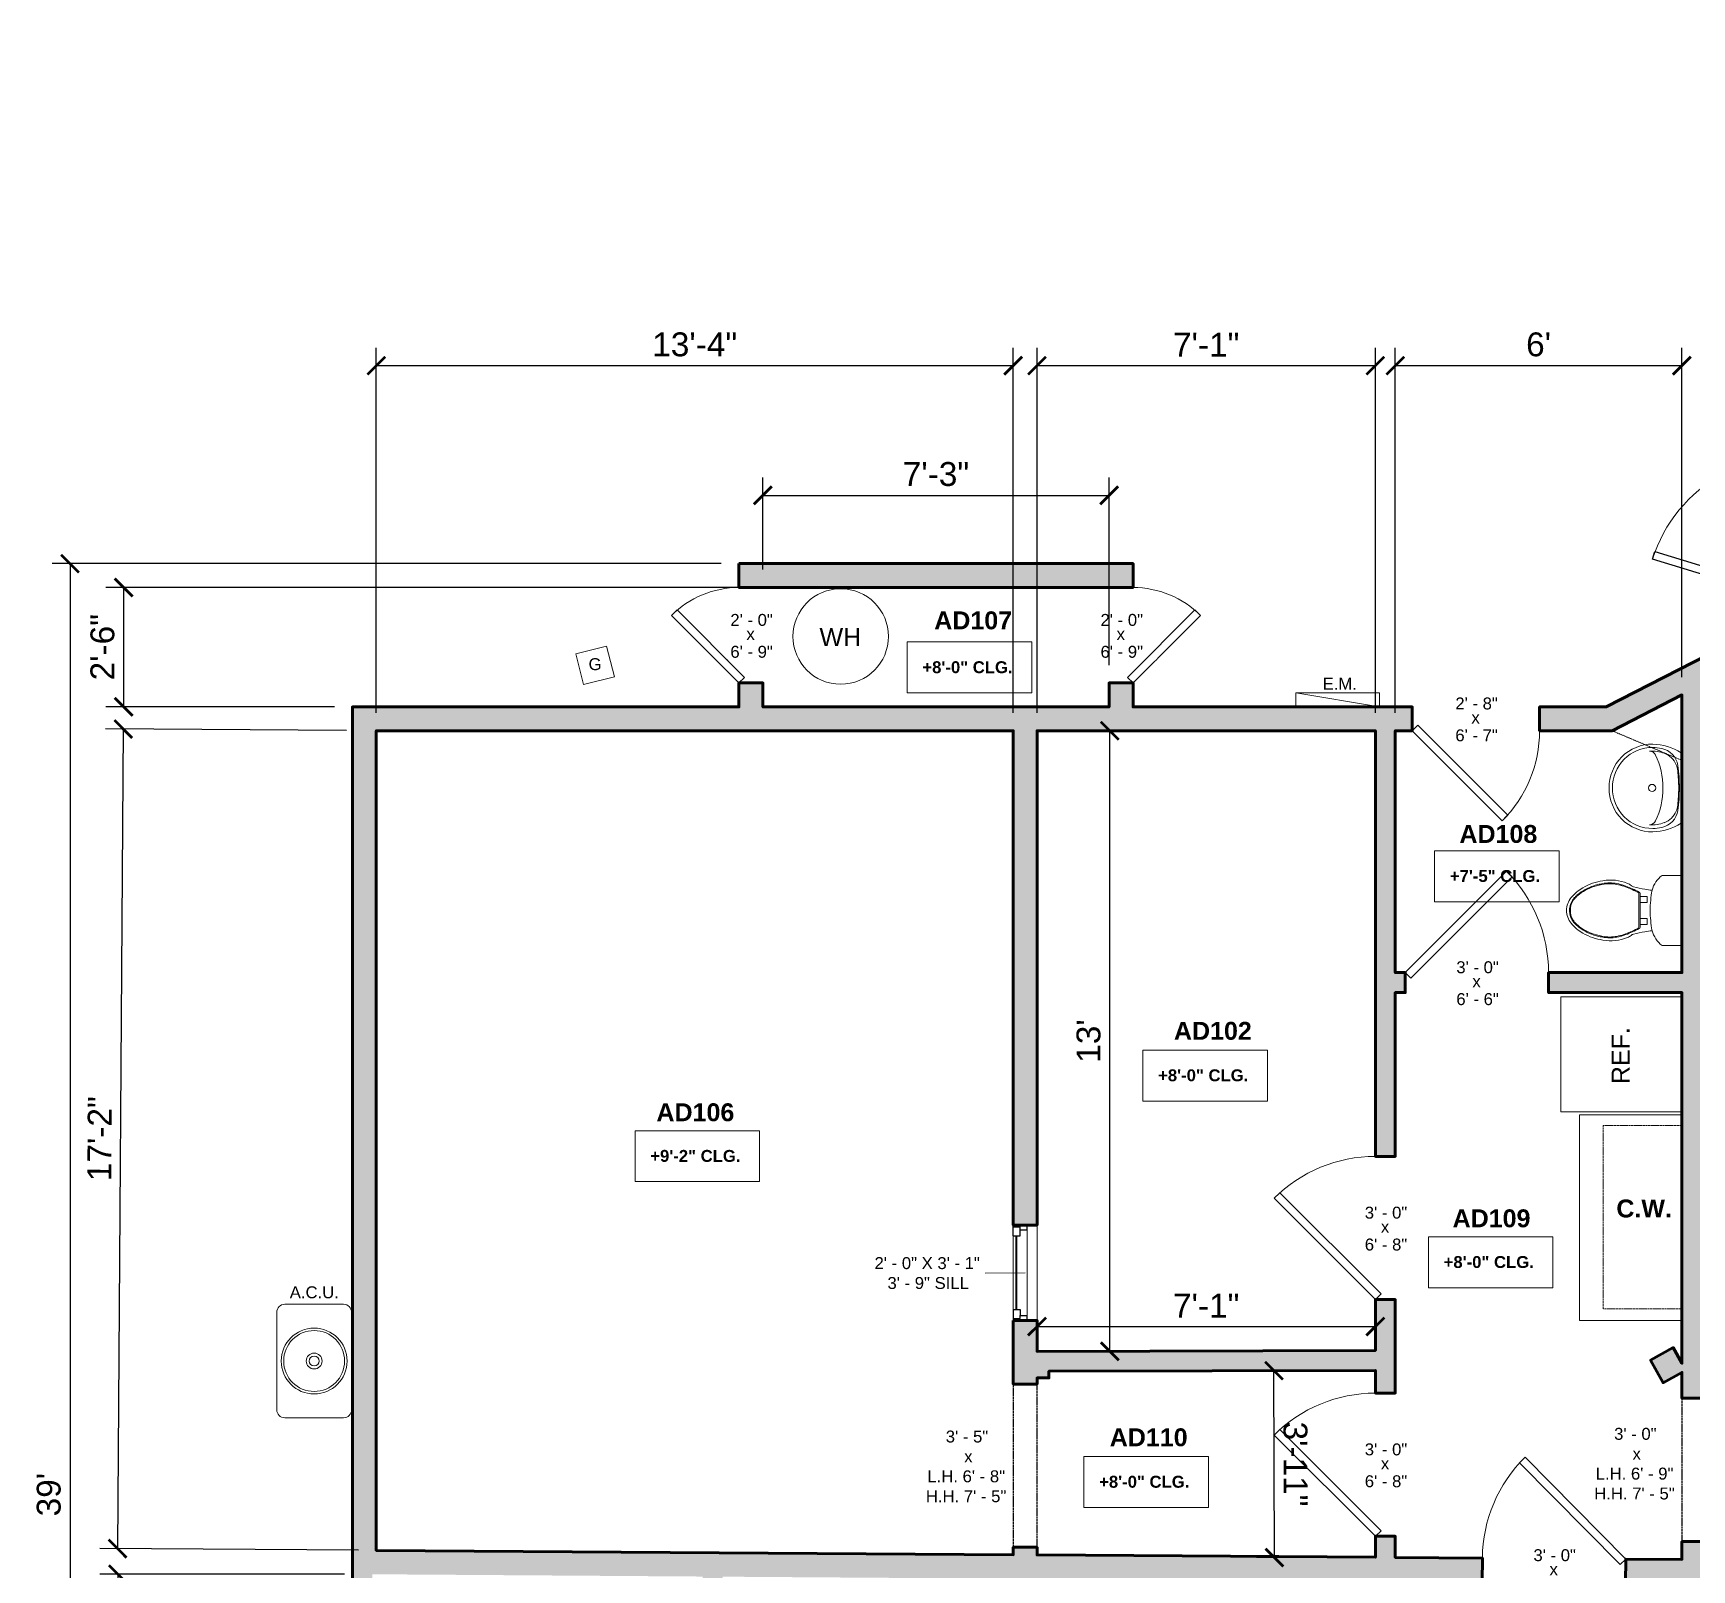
# Model space of a CAD drawing. Header units: inches. Extents: x -2078 to 106214, y -964 to 6385.
# Drawn here: x 95826.8 to 96243.5, y 3849.4 to 4235.7 of the extents above; entities that cross this region are included whole.
import ezdxf

# ---------------------------------------------------------------- set-up
doc = ezdxf.new("R2010")
doc.units = ezdxf.units.IN
doc.header["$MEASUREMENT"] = 0
doc.linetypes.add('HIDDEN2', pattern=[0.1875, 0.125, -0.0625])
for name, color, linetype, lineweight in [('A-ANNO', 2, 'Continuous', 5), ('A-ANNO-DIMS', 1, 'Continuous', 9), ('A-DETAIL-3', 40, 'Continuous', 15), ('A-DOOR', 1, 'Continuous', 18), ('A-EQPT', 150, 'Continuous', 9), ('A-FIXT', 150, 'Continuous', 9), ('A-GLAZ', 2, 'Continuous', 30), ('A-HIDDEN', 2, 'HIDDEN2', 18), ('A-WALL', 3, 'Continuous', 40), ('A-WINDOWS', 2, 'Continuous', 18)]:
    doc.layers.add(name, color=color, linetype=linetype, lineweight=lineweight)
doc.layers.add('A-HATCH', color=9, linetype='Continuous')
doc.styles.add('Arial', font='arial.ttf')
doc.styles.add('Arial_1', font='arial.ttf', dxfattribs={"height": 0.0625})
doc.styles.add('Arial_2', font='arial.ttf', dxfattribs={"height": 3})
doc.styles.add('Arial_B', font='arialbd.ttf', dxfattribs={"height": 4.5})
doc.styles.add('Arial_B_1', font='arialbd.ttf', dxfattribs={"height": 3})
doc.styles.add('JC', font='arial.ttf', dxfattribs={"height": 0.125})
doc.dimstyles.new('JC-DIMS', dxfattribs={"dimtxt": 0.125, "dimasz": 0.09375, "dimexe": 0.09375, "dimexo": 0.09375, "dimgap": 0.046875, "dimtad": 1, "dimdec": 1, "dimzin": 0, "dimdsep": 46, "dimlunit": 4, "dimtxsty": 'JC', "dimblk": 'ARCHTICK', "dimcen": 0.09, "dimclrd": 1, "dimclre": 1, "dimclrt": 256, "dimadec": 0, "dimazin": 0, "dimtfac": 1, "dimtdec": 1, "dimtofl": 0, "dimtmove": 1, "dimatfit": 3, "dimfxl": 1, "dimtolj": 1, "dimtzin": 0, "dimarcsym": 0})

# ---------------------------------------------------------------- blocks, each defined once
blk = doc.blocks.new('JC- existing door Tag_quad - JC- existing door Tag_quad-839775-Advancement House 1st Floor')
at = {"layer": 'A-ANNO', "insert": (-0.0234, 0.0378), "char_height": 0.0625, "width": 0.0505, "attachment_point": 1, "style": 'Arial_1', "bg_fill": 3, "box_fill_scale": 1.25, "bg_fill_color": 256, "bg_fill_true_color": 13158600, "bg_fill_transparency": 0}
blk.add_mtext('x', dxfattribs=at)
blk = doc.blocks.new('JC_SINGLE DOOR-NO TRIM - SINGLE DOOR-1463659-Advancement House 1st Floor')
at = {"layer": 'A-DOOR', "lineweight": 30}
for p, q in [((-7.46, 28.46), (-8.87, 27.04)), ((-8.87, 27.04), (16.59, 1.59)), ((18, 3), (-7.46, 28.46)), ((16.59, 1.59), (18, 3))]:
    blk.add_line(p, q, dxfattribs=at)
at = {"layer": 'A-DOOR', "lineweight": 9}
blk.add_arc((18, 3), 36, 135, 180, dxfattribs=at)
blk = doc.blocks.new('JC_SINGLE DOOR-NO TRIM - SINGLE DOOR-1464476-Advancement House 1st Floor')
at = {"layer": 'A-DOOR', "lineweight": 30}
for p, q in [((-6.38, -18.56), (10.59, -1.59)), ((12, -3), (-4.97, -19.97)), ((10.59, -1.59), (12, -3)), ((-4.97, -19.97), (-6.38, -18.56))]:
    blk.add_line(p, q, dxfattribs=at)
at = {"layer": 'A-DOOR', "lineweight": 9}
blk.add_arc((12, -3), 24, 180, 225, dxfattribs=at)
blk = doc.blocks.new('JC_SINGLE DOOR-NO TRIM - SINGLE DOOR-1464750-Advancement House 1st Floor')
at = {"layer": 'A-DOOR', "lineweight": 30}
for p, q in [((-4.97, 19.97), (-6.38, 18.56)), ((-6.38, 18.56), (10.59, 1.59)), ((12, 3), (-4.97, 19.97)), ((10.59, 1.59), (12, 3))]:
    blk.add_line(p, q, dxfattribs=at)
at = {"layer": 'A-DOOR', "lineweight": 9}
blk.add_arc((12, 3), 24, 135, 180, dxfattribs=at)
blk = doc.blocks.new('JC_SINGLE DOOR-NO TRIM - SINGLE DOOR-1464909-Advancement House 1st Floor')
at = {"layer": 'A-DOOR', "lineweight": 30}
for p, q in [((-6.63, 25.63), (-8.04, 24.21)), ((16, 3), (-6.63, 25.63)), ((-8.04, 24.21), (14.59, 1.59)), ((14.59, 1.59), (16, 3))]:
    blk.add_line(p, q, dxfattribs=at)
at = {"layer": 'A-DOOR', "lineweight": 9}
blk.add_arc((16, 3), 32, 135, 180, dxfattribs=at)
blk = doc.blocks.new('JC_SINGLE DOOR-NO TRIM - SINGLE DOOR-1463010-Advancement House 1st Floor')
at = {"layer": 'A-DOOR', "lineweight": 30}
for p, q in [((-8.87, -27.04), (16.59, -1.59)), ((18, -3), (-7.46, -28.46)), ((16.59, -1.59), (18, -3)), ((-7.46, -28.46), (-8.87, -27.04))]:
    blk.add_line(p, q, dxfattribs=at)
at = {"layer": 'A-DOOR', "lineweight": 9}
blk.add_arc((18, -3), 36, 180, 225, dxfattribs=at)
blk = doc.blocks.new('JC_SINGLE DOOR-NO TRIM - SINGLE DOOR-1466222-Advancement House 1st Floor')
at = {"layer": 'A-DOOR', "lineweight": 30}
for p, q in [((-8.87, -26.54), (16.59, -1.09)), ((18, -2.5), (-7.46, -27.96)), ((16.59, -1.09), (18, -2.5)), ((-7.46, -27.96), (-8.87, -26.54))]:
    blk.add_line(p, q, dxfattribs=at)
at = {"layer": 'A-DOOR', "lineweight": 9}
blk.add_arc((18, -2.5), 36, 180, 225, dxfattribs=at)
blk = doc.blocks.new('JC_SINGLE DOOR-NO TRIM - SINGLE DOOR-1466792-Advancement House 1st Floor')
at = {"layer": 'A-DOOR', "lineweight": 30}
for p, q in [((-8.87, -26.54), (16.59, -1.09)), ((18, -2.5), (-7.46, -27.96)), ((16.59, -1.09), (18, -2.5)), ((-7.46, -27.96), (-8.87, -26.54))]:
    blk.add_line(p, q, dxfattribs=at)
at = {"layer": 'A-DOOR', "lineweight": 9}
blk.add_arc((18, -2.5), 36, 180, 225, dxfattribs=at)
blk = doc.blocks.new('JC_REF - REF-1468186-Advancement House 1st Floor')
at = {"layer": 'A-EQPT'}
for p, q in [((14.43, 14.65), (-14.43, 14.65)), ((-14.43, 14.65), (-14.43, -15.8)), ((14.43, -15.8), (14.43, 14.65)), ((-14.43, -15.8), (14.43, -15.8))]:
    blk.add_line(p, q, dxfattribs=at)
blk = doc.blocks.new('BEST_Toilet-Floor_Mount-KOHLER-Cimarron-K-5310 - Not A Type-See Type Catalog-832360-Advancement House 1st Floor')
at = {"layer": 'A-FIXT'}
for p, q in [((8.81, -1), (-8.81, -1)), ((-8.81, -1), (-8.81, -5.97)), ((8.81, -5.97), (8.81, -1)), ((4.25, -11.48), (-4.3, -11.48)), ((4.25, -11.78), (-4.3, -11.78)), ((-3.52, -9.7), (-1.99, -9.7)), ((-3.52, -9.7), (-3.52, -11.48)), ((-1.99, -11.48), (-1.99, -9.7)), ((1.99, -9.7), (3.52, -9.7)), ((1.99, -9.7), (1.99, -11.48)), ((3.52, -11.48), (3.52, -9.7))]:
    blk.add_line(p, q, dxfattribs=at)
for centre, radius, start, end in [((-3.19, -1.64), 7.1, 217.5906, 254.5518), ((3.19, -1.64), 7.1, 285.4482, 322.4094), ((-51.02, -1.6), 46.51, 345.6648, 349.205), ((-23.44, -6.86), 18.43, 349.205, 354.9347), ((0.79, 24.01), 33.02, 259.7563, 268.6223), ((-4.3, -11.77), 0.299, 90, 175.6962), ((-0.79, 24.01), 33.02, 271.3777, 280.2437), ((4.25, -11.77), 0.299, 4.3025, 90), ((23.44, -6.86), 18.43, 185.0653, 190.795), ((51.02, -1.6), 46.51, 190.795, 194.3352), ((3.26, -18.83), 10.9, 157.4214, 190.5786), ((-3.34, -16.09), 3.75, 141.6816, 157.4214), ((-7.65, -12.68), 1.75, 321.6816, 345.6648), ((7.65, -12.68), 1.75, 194.3352, 218.3184), ((3.34, -16.09), 3.75, 22.5786, 38.3184), ((-3.26, -18.83), 10.9, 349.4214, 22.5786), ((6.84, -18.72), 14.45, 188.417, 209.583), ((-6.84, -18.72), 14.45, 330.417, 351.583), ((3.58, -20.57), 10.69, 209.583, 230.417), ((0.06, -24.83), 5.17, 230.417, 269.359), ((-0.06, -24.83), 5.17, 270.641, 309.583), ((-3.58, -20.57), 10.69, 309.583, 330.417)]:
    blk.add_arc(centre, radius, start, end, dxfattribs=at)
for centre, major_axis, ratio, start_param, end_param in [((14.76, -22.69), (-6.72, 21.01), 0.99726, 0.748253, 0.914402), ((-4.29, -11.92), (-0.144, 0), 0.998055, 4.719691, 5.772222), ((4.25, -11.92), (0.144, 0), 0.99807, 0.508647, 1.561187), ((-14.8, -22.7), (5.52, 21.36), 0.996876, 5.312572, 5.478562), ((10.53, -21.15), (-5.73, 16.58), 0.997479, 0.891055, 0.994325), ((-10.58, -21.15), (5.42, 16.69), 0.997344, 5.270344, 5.373801), ((2.53, -19.12), (-5.56, 7.41), 0.998758, 0.685563, 1.075947), ((10.16, -17.99), (-7.42, 15.32), 0.996871, 1.268614, 1.423842), ((-10.22, -17.99), (7.53, 15.27), 0.997058, 4.86643, 5.021783), ((-2.58, -19.12), (5.48, 7.47), 0.998725, 5.196526, 5.58692), ((5.05, -19.56), (-6.32, 9.77), 0.999003, 1.302763, 1.707421), ((-5.1, -19.56), (6.48, 9.66), 0.999368, 4.593631, 4.996279), ((5.41, -19.26), (-8.84, 8.28), 0.998783, 1.463765, 1.511024), ((-5.46, -19.26), (8.86, 8.26), 0.998854, 4.77451, 4.823535)]:
    blk.add_ellipse(centre, major_axis=major_axis, ratio=ratio, start_param=start_param, end_param=end_param, dxfattribs=at)
for points in [[(-4.59, -11.75), (-4.9, -12.29), (-5.45, -13.39), (-5.92, -14.53), (-6.13, -15.11)], [(6.08, -15.1), (5.87, -14.53), (5.4, -13.39), (4.85, -12.29), (4.54, -11.75)], [(-6.13, -15.11), (-6.23, -15.4), (-6.42, -15.97), (-6.59, -16.56), (-6.66, -16.86)], [(6.61, -16.86), (6.54, -16.56), (6.37, -15.97), (6.18, -15.39), (6.08, -15.1)], [(-6.66, -16.86), (-6.81, -17.46), (-6.98, -18.68), (-6.92, -19.92), (-6.82, -20.53)], [(-6.82, -20.53), (-6.76, -20.97), (-6.59, -21.84), (-6.36, -22.7), (-6.22, -23.13)], [(6.17, -23.13), (6.31, -22.7), (6.54, -21.84), (6.71, -20.97), (6.78, -20.53)], [(6.78, -20.53), (6.87, -19.92), (6.93, -18.68), (6.76, -17.46), (6.61, -16.86)], [(-6.22, -23.13), (-5.98, -23.89), (-5.35, -25.36), (-4.43, -26.68), (-3.91, -27.28)], [(3.87, -27.26), (4.39, -26.66), (5.3, -25.35), (5.93, -23.89), (6.17, -23.13)], [(-3.91, -27.28), (-3.84, -27.35), (-3.72, -27.5), (-3.59, -27.64), (-3.52, -27.71)]]:
    blk.add_open_spline(points, degree=3, dxfattribs=at)
for points, knots in [([(-3.51, -27.71), (-3.33, -27.9), (-2.95, -28.25), (-2.07, -28.82), (-0.94, -29.2), (0.37, -29.25), (1.33, -29.05), (2.06, -28.75), (2.57, -28.47), (3.05, -28.12), (3.33, -27.86), (3.47, -27.71)], [0, 0, 0, 0, 0.1, 0.2, 0.4, 0.55, 0.7, 0.775, 0.85, 0.925, 1, 1, 1, 1]), ([(-3.37, -27.58), (-3.2, -27.76), (-2.83, -28.09), (-2.19, -28.5), (-1.5, -28.79), (-0.53, -29.04), (0.73, -29.04), (1.93, -28.63), (2.78, -28.09), (3.15, -27.76), (3.32, -27.58)], [0, 0, 0, 0, 0.1, 0.2, 0.3, 0.4, 0.6, 0.8, 0.9, 1, 1, 1, 1]), ([(3.47, -27.71), (3.53, -27.64), (3.67, -27.49), (3.8, -27.34), (3.87, -27.26)], [-1.50814179, -1.50814179, -1.50814179, -1.50814179, -1.48416303, -1.45965057, -1.45965057, -1.45965057, -1.45965057])]:
    blk.add_open_spline(points, degree=3, knots=knots, dxfattribs=at)
blk = doc.blocks.new('Blcks_Bht_Pedestal Lavatory - 560 x 480 x 820mm-672445-Advancement House 1st Floor')
at = {"layer": 'A-FIXT'}
blk.add_line((8.5, 0), (-8.5, 0), dxfattribs=at)
blk.add_circle((0, -7.48), 0.906, dxfattribs=at)
for centre, radius, start, end in [((2.56, -7.56), 13.58, 147.1652, 178.8925), ((-4.95, -6.05), 5.07, 98.2101, 168.6769), ((-8.5, -0.43), 0.425, 90, 147.1652), ((-3.82, -6.25), 5.23, 112.878, 159.5112), ((-3.73, -6.4), 5.4, 96.2603, 113.1096), ((0, -40.39), 39.77, 89.9993, 98.2101), ((0, -40.39), 39.59, 89.9996, 96.2603), ((0, -40.39), 39.77, 81.7899, 90.0007), ((0, -40.39), 39.59, 83.7397, 90.0004), ((3.73, -6.4), 5.4, 66.8904, 83.7397), ((4.95, -6.05), 5.07, 11.3231, 81.7899), ((3.82, -6.25), 5.23, 20.4888, 67.122), ((8.5, -0.43), 0.425, 32.8348, 90), ((-2.56, -7.56), 13.58, 1.1075, 32.8348), ((-0.13, -7.37), 10.9, 179.6149, 270.6738), ((2.52, -7.55), 12.7, 168.6769, 178.9337), ((-0.12, -7.38), 10.06, 179.6148, 270.6738), ((-0.4, -7.49), 8.86, 159.6845, 184.0194), ((-7.52, -8.17), 1.72, 116.6461, 178.0959), ((-0.3, -22.77), 18.01, 89.0365, 116.3288), ((0.3, -22.77), 18.01, 63.6948, 90.9635), ((0.13, -7.37), 10.9, 269.3262, 0.3851), ((0.12, -7.38), 10.06, 269.3262, 0.3852), ((7.52, -8.17), 1.72, 1.9041, 63.3539), ((0.4, -7.49), 8.86, 355.9806, 20.3155), ((-2.52, -7.55), 12.7, 1.0663, 11.3231)]:
    blk.add_arc(centre, radius, start, end, dxfattribs=at)
blk = doc.blocks.new('JC_WH - JC_WH-1366825-Advancement House 1st Floor')
at = {"layer": 'A-FIXT'}
for start, end in [(360, 180), (180, 360)]:
    blk.add_arc((0, 0), 12, start, end, dxfattribs=at)
blk = doc.blocks.new('JC_AC - AC-1471425-Advancement House 1st Floor')
at = {"layer": 'A-EQPT'}
for p, q in [((7.4, 14.25), (-7.4, 14.25)), ((-9.4, 12.25), (-9.4, -12.25)), ((9.4, -12.25), (9.4, 12.25)), ((-7.4, -14.25), (7.4, -14.25))]:
    blk.add_line(p, q, dxfattribs=at)
for centre, radius, start, end in [((-7.4, 12.25), 2, 90, 180), ((7.4, 12.25), 2, 0, 90), ((0, 0), 8.28, 360, 180), ((0, 0), 7.65, 360, 180), ((0, 0), 8.28, 180, 0), ((0, 0), 7.65, 180, 0), ((0, 0), 2, 360, 180), ((0, 0), 2, 180, 0), ((0, 0), 1.25, 360, 180), ((0, 0), 1.25, 180, 0), ((-7.4, -12.25), 2, 180, 270), ((7.4, -12.25), 2, 270, 0)]:
    blk.add_arc(centre, radius, start, end, dxfattribs=at)
blk = doc.blocks.new('JC_FIXED WINDOW - MUNTIN - FIXED WINDOW-1476126-Advancement House 1st Floor')
at = {"layer": 'A-GLAZ'}
for p, q in [((-12, 3), (-12, -3)), ((-9.25, 3), (-12, 3)), ((-11.5, 3), (-11.5, 1.25)), ((-11.5, 1.25), (-10.75, 1.25)), ((-9.25, 1.25), (-10.75, 1.25)), ((-10.75, 1.25), (-10.75, -0.5)), ((-9.25, 3), (-9.25, 1.25)), ((9.25, 3), (12, 3)), ((9.25, 3), (9.25, 1.25)), ((9.25, 1.25), (11.5, 1.25)), ((10.75, 1.25), (10.75, -0.5)), ((11.5, 3), (11.5, 1.25)), ((12, 3), (12, -3)), ((-12, -0.5), (-10.75, -0.5)), ((10.75, -0.5), (12, -0.5))]:
    blk.add_line(p, q, dxfattribs=at)
at = {"layer": 'A-GLAZ', "lineweight": 9}
for p, q in [((9.25, 3), (-9.25, 3)), ((10.75, -0.5), (-10.75, -0.5))]:
    blk.add_line(p, q, dxfattribs=at)
at = {"layer": 'A-GLAZ', "lineweight": 40}
blk.add_line((-9.25, 2.125), (9.25, 2.125), dxfattribs=at)
at = {"layer": 'A-WINDOWS'}
for p, q in [((12, 3), (-12, 3)), ((-12, -3), (12, -3))]:
    blk.add_line(p, q, dxfattribs=at)
blk = doc.blocks.new('_ArchTick')
at = {"color": 0, "linetype": 'ByBlock', "const_width": 0.15}
blk.add_lwpolyline([(-0.5, -0.5), (0.5, 0.5)], dxfattribs=at)
blk = doc.blocks.new('*D3316')
at = {"layer": 'A-ANNO-DIMS', "color": 1, "lineweight": -2, "transparency": 16777216}
for p, q in [((95913.01, 4064.85), (95913.01, 4156.61)), ((96073.01, 4064.85), (96073.01, 4156.61)), ((95913.01, 4152.11), (96073.01, 4152.11))]:
    blk.add_line(p, q, dxfattribs=at)
at = {"layer": 'Defpoints', "color": 0, "transparency": 16777216}
for p in [(96073.01, 4152.11), (95913.01, 4060.35), (96073.01, 4060.35)]:
    blk.add_point(p, dxfattribs=at)
at = {"layer": 'A-ANNO-DIMS', "color": 1, "lineweight": -2, "transparency": 16777216, "xscale": 4.5, "yscale": 4.5, "zscale": 4.5, "rotation": 180}
blk.add_blockref('_ArchTick', (95913.01, 4152.11), dxfattribs=at)
at = {"layer": 'A-ANNO-DIMS', "color": 1, "lineweight": -2, "transparency": 16777216, "xscale": 4.5, "yscale": 4.5, "zscale": 4.5}
blk.add_blockref('_ArchTick', (96073.01, 4152.11), dxfattribs=at)
at = {"layer": 'A-ANNO-DIMS', "color": 2, "transparency": 16777216, "insert": (95993.01, 4157.42), "char_height": 6, "width": 0.4874, "attachment_point": 5, "style": 'JC'}
blk.add_mtext('\\A1;13\'-4"', dxfattribs=at)
blk = doc.blocks.new('*D3317')
at = {"layer": 'A-ANNO-DIMS', "color": 1, "lineweight": -2, "transparency": 16777216}
for p, q in [((96079.01, 4064.85), (96079.01, 4156.61)), ((96164.01, 4064.85), (96164.01, 4156.61)), ((96079.01, 4152.11), (96164.01, 4152.11))]:
    blk.add_line(p, q, dxfattribs=at)
at = {"layer": 'Defpoints', "color": 0, "transparency": 16777216}
for p in [(96164.01, 4152.11), (96079.01, 4060.35), (96164.01, 4060.35)]:
    blk.add_point(p, dxfattribs=at)
at = {"layer": 'A-ANNO-DIMS', "color": 1, "lineweight": -2, "transparency": 16777216, "xscale": 4.5, "yscale": 4.5, "zscale": 4.5, "rotation": 180}
blk.add_blockref('_ArchTick', (96079.01, 4152.11), dxfattribs=at)
at = {"layer": 'A-ANNO-DIMS', "color": 1, "lineweight": -2, "transparency": 16777216, "xscale": 4.5, "yscale": 4.5, "zscale": 4.5}
blk.add_blockref('_ArchTick', (96164.01, 4152.11), dxfattribs=at)
at = {"layer": 'A-ANNO-DIMS', "color": 2, "transparency": 16777216, "insert": (96121.51, 4157.37), "char_height": 6, "width": 0.4008, "attachment_point": 5, "style": 'JC'}
blk.add_mtext('\\A1;7\'-1"', dxfattribs=at)
blk = doc.blocks.new('*D3318')
at = {"layer": 'A-ANNO-DIMS', "color": 1, "lineweight": -2, "transparency": 16777216}
for p, q in [((96169.01, 4064.85), (96169.01, 4156.61)), ((96241.01, 4073.84), (96241.01, 4156.61)), ((96169.01, 4152.11), (96241.01, 4152.11))]:
    blk.add_line(p, q, dxfattribs=at)
at = {"layer": 'Defpoints', "color": 0, "transparency": 16777216}
for p in [(96241.01, 4152.11), (96241.01, 4069.34), (96169.01, 4060.35)]:
    blk.add_point(p, dxfattribs=at)
at = {"layer": 'A-ANNO-DIMS', "color": 1, "lineweight": -2, "transparency": 16777216, "xscale": 4.5, "yscale": 4.5, "zscale": 4.5, "rotation": 180}
blk.add_blockref('_ArchTick', (96169.01, 4152.11), dxfattribs=at)
at = {"layer": 'A-ANNO-DIMS', "color": 1, "lineweight": -2, "transparency": 16777216, "xscale": 4.5, "yscale": 4.5, "zscale": 4.5}
blk.add_blockref('_ArchTick', (96241.01, 4152.11), dxfattribs=at)
at = {"layer": 'A-ANNO-DIMS', "color": 2, "transparency": 16777216, "insert": (96205.01, 4157.42), "char_height": 6, "width": 0.4008, "attachment_point": 5, "style": 'JC'}
blk.add_mtext("\\A1;6'", dxfattribs=at)
blk = doc.blocks.new('*D3325')
at = {"layer": 'A-ANNO-DIMS', "color": 1, "lineweight": -2, "transparency": 16777216}
for p, q in [((96005.62, 4096.35), (95845.04, 4096.35)), ((95849.54, 4066.35), (95849.54, 4096.35)), ((95902.51, 4066.35), (95845.04, 4066.35))]:
    blk.add_line(p, q, dxfattribs=at)
at = {"layer": 'Defpoints', "color": 0, "transparency": 16777216}
for p in [(95849.54, 4096.35), (96010.12, 4096.35), (95907.01, 4066.35)]:
    blk.add_point(p, dxfattribs=at)
at = {"layer": 'A-ANNO-DIMS', "color": 1, "lineweight": -2, "transparency": 16777216, "xscale": 4.5, "yscale": 4.5, "zscale": 4.5}
for p, rotation in [((95849.54, 4096.35), 90), ((95849.54, 4066.35), 270)]:
    blk.add_blockref('_ArchTick', p, dxfattribs=dict(at, rotation=rotation))
at = {"layer": 'A-ANNO-DIMS', "color": 2, "transparency": 16777216, "insert": (95844.23, 4081.35), "char_height": 6, "width": 0.4008, "attachment_point": 5, "rotation": 90, "style": 'JC'}
blk.add_mtext('\\A1;2\'-6"', dxfattribs=at)
blk = doc.blocks.new('*D3326')
at = {"layer": 'A-ANNO-DIMS', "color": 1, "lineweight": -2, "transparency": 16777216}
for p, q in [((95999.62, 4102.35), (95831.56, 4102.35)), ((95836.06, 4102.35), (95836.06, 3634.36)), ((95902.51, 3634.36), (95831.56, 3634.36))]:
    blk.add_line(p, q, dxfattribs=at)
at = {"layer": 'Defpoints', "color": 0, "transparency": 16777216}
for p in [(96004.12, 4102.35), (95836.06, 3634.36), (95907.01, 3634.36)]:
    blk.add_point(p, dxfattribs=at)
at = {"layer": 'A-ANNO-DIMS', "color": 1, "lineweight": -2, "transparency": 16777216, "xscale": 4.5, "yscale": 4.5, "zscale": 4.5}
for p, rotation in [((95836.06, 4102.35), 90), ((95836.06, 3634.36), 270)]:
    blk.add_blockref('_ArchTick', p, dxfattribs=dict(at, rotation=rotation))
at = {"layer": 'A-ANNO-DIMS', "color": 2, "transparency": 16777216, "insert": (95830.74, 3868.35), "char_height": 6, "width": 0.4874, "attachment_point": 5, "rotation": 90, "style": 'JC'}
blk.add_mtext("\\A1;39'", dxfattribs=at)
blk = doc.blocks.new('*D3330')
at = {"layer": 'A-ANNO-DIMS', "color": 1, "lineweight": -2, "transparency": 16777216}
for p, q in [((95904.99, 3848.35), (95843.56, 3848.35)), ((95848.06, 3848.35), (95848.06, 3638.36)), ((95907.51, 3638.36), (95843.56, 3638.36))]:
    blk.add_line(p, q, dxfattribs=at)
at = {"layer": 'Defpoints', "color": 0, "transparency": 16777216}
for p in [(95909.49, 3848.35), (95848.06, 3638.36), (95912.01, 3638.36)]:
    blk.add_point(p, dxfattribs=at)
at = {"layer": 'A-ANNO-DIMS', "color": 1, "lineweight": -2, "transparency": 16777216, "xscale": 4.5, "yscale": 4.5, "zscale": 4.5}
for p, rotation in [((95848.06, 3848.35), 90), ((95848.06, 3638.36), 270)]:
    blk.add_blockref('_ArchTick', p, dxfattribs=dict(at, rotation=rotation))
at = {"layer": 'A-ANNO-DIMS', "color": 2, "transparency": 16777216, "insert": (95842.74, 3743.35), "char_height": 6, "width": 0.4874, "attachment_point": 5, "rotation": 90, "style": 'JC'}
blk.add_mtext('\\A1;17\'-6"', dxfattribs=at)
blk = doc.blocks.new('*D3332')
at = {"layer": 'A-ANNO-DIMS', "color": 1, "lineweight": -2, "transparency": 16777216}
for p, q in [((95905.51, 4060.38), (95844.94, 4060.8)), ((95849.44, 4060.77), (95848.01, 3854.78)), ((95908.51, 3854.36), (95843.51, 3854.81))]:
    blk.add_line(p, q, dxfattribs=at)
at = {"layer": 'Defpoints', "color": 0, "transparency": 16777216}
for p in [(95910.01, 4060.35), (95848.01, 3854.78), (95913.01, 3854.33)]:
    blk.add_point(p, dxfattribs=at)
at = {"layer": 'A-ANNO-DIMS', "color": 1, "lineweight": -2, "transparency": 16777216, "xscale": 4.5, "yscale": 4.5, "zscale": 4.5}
for p, rotation in [((95849.44, 4060.77), 89.6028724472181), ((95848.01, 3854.78), 269.6028724472181)]:
    blk.add_blockref('_ArchTick', p, dxfattribs=dict(at, rotation=rotation))
at = {"layer": 'A-ANNO-DIMS', "color": 2, "transparency": 16777216, "insert": (95843.47, 3957.81), "char_height": 6, "width": 0.4874, "attachment_point": 5, "rotation": 89.6029, "style": 'JC'}
blk.add_mtext('\\A1;17\'-2"', dxfattribs=at)
blk = doc.blocks.new('*D3333')
at = {"layer": 'A-ANNO-DIMS', "color": 1, "lineweight": -2, "transparency": 16777216}
for p, q in [((96010.12, 4100.85), (96010.12, 4124.01)), ((96097.12, 4076.85), (96097.12, 4124.01)), ((96010.12, 4119.51), (96097.12, 4119.51))]:
    blk.add_line(p, q, dxfattribs=at)
at = {"layer": 'Defpoints', "color": 0, "transparency": 16777216}
for p in [(96097.12, 4119.51), (96010.12, 4096.35), (96097.12, 4072.35)]:
    blk.add_point(p, dxfattribs=at)
at = {"layer": 'A-ANNO-DIMS', "color": 1, "lineweight": -2, "transparency": 16777216, "xscale": 4.5, "yscale": 4.5, "zscale": 4.5, "rotation": 180}
blk.add_blockref('_ArchTick', (96010.12, 4119.51), dxfattribs=at)
at = {"layer": 'A-ANNO-DIMS', "color": 1, "lineweight": -2, "transparency": 16777216, "xscale": 4.5, "yscale": 4.5, "zscale": 4.5}
blk.add_blockref('_ArchTick', (96097.12, 4119.51), dxfattribs=at)
at = {"layer": 'A-ANNO-DIMS', "color": 2, "transparency": 16777216, "insert": (96053.62, 4124.83), "char_height": 6, "width": 0.4008, "attachment_point": 5, "style": 'JC'}
blk.add_mtext('\\A1;7\'-3"', dxfattribs=at)
blk = doc.blocks.new('*D3335')
at = {"layer": 'A-ANNO-DIMS', "color": 1, "lineweight": -2, "transparency": 16777216}
for p, q in [((96079.01, 3910.6), (96164.01, 3910.6)), ((96079.01, 3910.34), (96079.01, 3906.1)), ((96164.01, 3910.34), (96164.01, 3906.1))]:
    blk.add_line(p, q, dxfattribs=at)
at = {"layer": 'Defpoints', "color": 0, "transparency": 16777216}
for p in [(96079.01, 3914.84), (96164.01, 3914.84), (96164.01, 3910.6)]:
    blk.add_point(p, dxfattribs=at)
at = {"layer": 'A-ANNO-DIMS', "color": 1, "lineweight": -2, "transparency": 16777216, "xscale": 4.5, "yscale": 4.5, "zscale": 4.5, "rotation": 180}
blk.add_blockref('_ArchTick', (96079.01, 3910.6), dxfattribs=at)
at = {"layer": 'A-ANNO-DIMS', "color": 1, "lineweight": -2, "transparency": 16777216, "xscale": 4.5, "yscale": 4.5, "zscale": 4.5}
blk.add_blockref('_ArchTick', (96164.01, 3910.6), dxfattribs=at)
at = {"layer": 'A-ANNO-DIMS', "color": 2, "transparency": 16777216, "insert": (96121.51, 3915.86), "char_height": 6, "width": 0.4008, "attachment_point": 5, "style": 'JC'}
blk.add_mtext('\\A1;7\'-1"', dxfattribs=at)
blk = doc.blocks.new('*D3338')
at = {"layer": 'A-ANNO-DIMS', "color": 1, "lineweight": -2, "transparency": 16777216}
for p, q in [((96138.65, 3852.52), (96138.53, 3899.51)), ((96138.79, 3899.51), (96143.03, 3899.53)), ((96159.51, 3852.57), (96134.15, 3852.51))]:
    blk.add_line(p, q, dxfattribs=at)
at = {"layer": 'Defpoints', "color": 0, "transparency": 16777216}
for p in [(96134.29, 3899.5), (96138.53, 3899.51), (96164.01, 3852.59)]:
    blk.add_point(p, dxfattribs=at)
at = {"layer": 'A-ANNO-DIMS', "color": 1, "lineweight": -2, "transparency": 16777216, "xscale": 4.5, "yscale": 4.5, "zscale": 4.5}
for p, rotation in [((96138.53, 3899.51), 90.14766008795485), ((96138.65, 3852.52), 270.1476600879549)]:
    blk.add_blockref('_ArchTick', p, dxfattribs=dict(at, rotation=rotation))
at = {"layer": 'A-ANNO-DIMS', "color": 2, "transparency": 16777216, "insert": (96143.91, 3876.03), "char_height": 6, "width": 0.4874, "attachment_point": 5, "rotation": 270.1477, "style": 'JC'}
blk.add_mtext('\\A1;3\'-11"', dxfattribs=at)
blk = doc.blocks.new('*D3339')
at = {"layer": 'A-ANNO-DIMS', "color": 1, "lineweight": -2, "transparency": 16777216}
for p, q in [((96097.29, 3904.36), (96097.29, 4060.35)), ((96097.55, 4060.35), (96101.79, 4060.35)), ((96083.51, 3904.36), (96101.79, 3904.36))]:
    blk.add_line(p, q, dxfattribs=at)
at = {"layer": 'Defpoints', "color": 0, "transparency": 16777216}
for p in [(96093.05, 4060.35), (96097.29, 4060.35), (96079.01, 3904.36)]:
    blk.add_point(p, dxfattribs=at)
at = {"layer": 'A-ANNO-DIMS', "color": 1, "lineweight": -2, "transparency": 16777216, "xscale": 4.5, "yscale": 4.5, "zscale": 4.5}
for p, rotation in [((96097.29, 4060.35), 90), ((96097.29, 3904.36), 270)]:
    blk.add_blockref('_ArchTick', p, dxfattribs=dict(at, rotation=rotation))
at = {"layer": 'A-ANNO-DIMS', "color": 2, "transparency": 16777216, "insert": (96091.97, 3982.36), "char_height": 6, "width": 0.4874, "attachment_point": 5, "rotation": 90, "style": 'JC'}
blk.add_mtext("\\A1;13'", dxfattribs=at)

msp = doc.modelspace()

# ---------------------------------------------------------------- linework, layer by layer
at = {"color": 1, "linetype": 'HIDDEN2'}
for p, q in [((96073.012, 3896.115), (96073.012, 3855.115)), ((96079.012, 3855.115), (96079.012, 3896.115)), ((96241.012, 3892.551), (96241.012, 3856.551))]:
    msp.add_line(p, q, dxfattribs=at)
at = {"layer": 'A-ANNO'}
msp.add_line((96076.012, 3924.115), (96065.94, 3924.039), dxfattribs=at)
at = {"layer": 'A-ANNO', "flags": 128}
for points in [[(96046.366, 4082.653), (96077.668, 4082.653), (96077.668, 4069.851), (96046.366, 4069.851)], [(96178.882, 4030.173), (96210.184, 4030.173), (96210.184, 4017.372), (96178.882, 4017.372)], [(96105.584, 3980.082), (96136.886, 3980.082), (96136.886, 3967.281), (96105.584, 3967.281)], [(95978.003, 3959.821), (96009.306, 3959.821), (96009.306, 3947.02), (95978.003, 3947.02)], [(96090.772, 3877.92), (96122.074, 3877.92), (96122.074, 3865.118), (96090.772, 3865.118)]]:
    msp.add_lwpolyline(points, close=True, dxfattribs=at)
at = {"layer": 'A-DETAIL-3'}
for p, q in [((95963.12, 4079.694), (95970.882, 4081.629)), ((95963.12, 4079.694), (95965.055, 4071.932)), ((95970.882, 4081.629), (95972.818, 4073.867)), ((95972.818, 4073.867), (95965.055, 4071.932)), ((96144.012, 4066.351), (96144.012, 4069.851)), ((96144.012, 4069.851), (96165.012, 4069.851)), ((96144.012, 4069.851), (96165.012, 4066.379)), ((96165.012, 4069.851), (96165.012, 4066.379)), ((96215.262, 3912.084), (96215.262, 3963.834)), ((96215.262, 3963.834), (96241.012, 3963.834)), ((96241.012, 3912.084), (96215.262, 3912.084))]:
    msp.add_line(p, q, dxfattribs=at)
at = {"layer": 'A-HIDDEN'}
for p, q in [((96223.476, 4060.351), (96241.012, 4052.908)), ((96221.262, 3915.084), (96221.262, 3961.084)), ((96221.262, 3961.084), (96241.012, 3961.084)), ((96241.012, 3915.084), (96221.262, 3915.084))]:
    msp.add_line(p, q, dxfattribs=at)
at = {"layer": 'A-WALL', "lineweight": 60}
for points in [[(96004.122, 4102.351), (96004.122, 4096.351), (96103.122, 4096.351), (96103.122, 4102.351)], [(96073.012, 3912.115), (96073.012, 3896.115), (96079.012, 3896.115), (96079.012, 3897.673), (96082.012, 3897.673), (96082.012, 3899.368), (96164.012, 3899.579), (96164.012, 3893.865), (96169.012, 3893.865), (96169.012, 3917.365), (96164.012, 3917.365), (96164.012, 3904.579), (96079.012, 3904.36), (96079.012, 3912.115)], [(96246.012, 3856.551), (96241.012, 3856.551), (96241.012, 3852.052), (96226.905, 3852.15), (96226.863, 3846.15), (96271.834, 3845.838), (96298.779, 3859.646), (96296.043, 3864.986), (96270.406, 3851.848), (96246.012, 3852.017)]]:
    msp.add_lwpolyline(points, close=True, dxfattribs=at)
msp.add_lwpolyline([(96269.337, 4090.604), (96222.028, 4066.351), (96205.262, 4066.351), (96205.262, 4060.351), (96223.476, 4060.351), (96241.012, 4069.341), (96241.012, 4037.461), (96241.012, 4023.988), (96241.012, 3999.551), (96207.512, 3999.551), (96207.512, 3994.551), (96241.012, 3994.551), (96241.012, 3964.584), (96241.012, 3901.352), (96238.828, 3905.291), (96233.143, 3902.14), (96236.295, 3896.455), (96241.012, 3899.07), (96241.012, 3892.551), (96246.012, 3892.551)], dxfattribs=at)

# ---------------------------------------------------------------- block references
at = {"layer": 'A-ANNO', "xscale": 48, "yscale": 48, "zscale": 48}
for p in [(96007.122, 4084.351), (96100.122, 4084.351), (96189.262, 4063.351), (96189.512, 3997.051), (96166.512, 3935.365), (96166.512, 3875.865), (96208.884, 3849.275)]:
    msp.add_blockref('JC- existing door Tag_quad - JC- existing door Tag_quad-839775-Advancement House 1st Floor', p, dxfattribs=at)
at = {"layer": 'A-DOOR', "rotation": 297.9999999999997}
msp.add_blockref('JC_SINGLE DOOR-NO TRIM - SINGLE DOOR-1463010-Advancement House 1st Floor', (96262.296, 4110.236), dxfattribs=at)
at = {"layer": 'A-EQPT', "rotation": 269.9999999999995}
msp.add_blockref('JC_REF - REF-1468186-Advancement House 1st Floor', (96226.365, 3979.015), dxfattribs=at)
at = {"layer": 'A-EQPT'}
msp.add_blockref('JC_AC - AC-1471425-Advancement House 1st Floor', (95897.394, 3901.928), dxfattribs=at)
at = {"layer": 'A-FIXT', "rotation": 269.9999999999997}
for name, p in [('Blcks_Bht_Pedestal Lavatory - 560 x 480 x 820mm-672445-Advancement House 1st Floor', (96241.012, 4045.96)), ('BEST_Toilet-Floor_Mount-KOHLER-Cimarron-K-5310 - Not A Type-See Type Catalog-832360-Advancement House 1st Floor', (96242.012, 4015.175))]:
    msp.add_blockref(name, p, dxfattribs=at)
at = {"layer": 'A-WINDOWS', "rotation": 89.99999999999991}
msp.add_blockref('JC_FIXED WINDOW - MUNTIN - FIXED WINDOW-1476126-Advancement House 1st Floor', (96076.012, 3924.115), dxfattribs=at)

# ---------------------------------------------------------------- texts
at = {"layer": 'A-ANNO', "attachment_point": 1}
for s, insert, char_height, width, style in [('AD107', (96053.178, 4090.341), 4.5, 28.9365, 'Arial_B'), ('WH', (96024.356, 4086.134), 4.5, 13.1805, 'Arial'), ('G', (95966.331, 4078.584), 3, 4.0905, 'Arial_2'), ('+8\'-0" CLG.', (96050.206, 4077.813), 3, 28.482, 'Arial_B_1'), ('E.M.', (96150.75, 4073.663), 3, 10.908, 'Arial_2'), ('AD108', (96185.126, 4036.655), 4.5, 51.0555, 'Arial_B'), ('+7\'-5" CLG.', (96182.722, 4025.333), 3, 28.482, 'Arial_B_1'), ('AD102', (96113.399, 3987.168), 4.5, 34.542, 'Arial_B'), ('+8\'-0" CLG.', (96109.424, 3975.242), 3, 28.482, 'Arial_B_1'), ('AD106', (95983.391, 3966.703), 4.5, 80.598, 'Arial_B'), ('+9\'-2" CLG.', (95981.843, 3954.981), 3, 28.482, 'Arial_B_1'), ('C.W.', (96224.552, 3942.519), 4.5, 16.968, 'Arial_B'), ('AD109', (96183.408, 3940.046), 4.5, 31.512, 'Arial_B'), ('2\' - 0" X 3\' - 1"', (96038.179, 3928.038), 3, 33.4815, 'Arial_2'), ('+8\'-0" CLG.', (96181.159, 3928.313), 3, 28.482, 'Arial_B_1'), ('3\' - 9" SILL', (96041.429, 3923.038), 3, 25.6035, 'Arial_2'), ('A.C.U.', (95891.268, 3920.701), 3, 15.6045, 'Arial_2'), ('3\' - 5" ', (96056.078, 3884.449), 3, 14.9985, 'Arial_2'), ('AD110', (96097.273, 3885.005), 4.5, 37.7235, 'Arial_B'), ('3\' - 0" ', (96223.99, 3885.129), 3, 14.9985, 'Arial_2'), ('x', (96060.703, 3879.449), 3, 2.424, 'Arial_2'), ('x', (96228.615, 3880.129), 3, 2.424, 'Arial_2'), ('L.H. 6\' - 8"', (96051.453, 3874.449), 3, 24.6945, 'Arial_2'), ('+8\'-0" CLG.', (96094.612, 3873.08), 3, 28.482, 'Arial_B_1'), ('L.H. 6\' - 9"', (96219.365, 3875.129), 3, 24.6945, 'Arial_2'), ('H.H. 7\' - 5"', (96051.078, 3869.449), 3, 25.6035, 'Arial_2'), ('H.H. 7\' - 5"', (96218.99, 3870.129), 3, 25.6035, 'Arial_2')]:
    msp.add_mtext(s, dxfattribs=dict(at, insert=insert, char_height=char_height, width=width, style=style))
at = {"layer": 'A-ANNO', "insert": (96223.368, 3971.522), "char_height": 4.5, "width": 17.574, "attachment_point": 1, "rotation": 90, "style": 'Arial'}
msp.add_mtext('REF.', dxfattribs=at)

# ---------------------------------------------------------------- dimensions: what is measured, and where the dimension line sits
at = {"layer": 'A-ANNO-DIMS'}
for base, p1, p2, angle, picture, middle in [((95848.015, 3854.776), (95910.012, 4060.351), (95913.012, 3854.326), 89.60287, '*D3332', (95843.467, 3957.81)), ((96097.288, 4060.351), (96079.012, 3904.36), (96093.046, 4060.351), 90, '*D3339', (96091.973, 3982.356)), ((95848.055, 3638.358), (95909.491, 3848.35), (95912.012, 3638.358), 90, '*D3330', (95842.742, 3743.354))]:
    dim = msp.add_linear_dim(base=base, p1=p1, p2=p2, angle=angle, dimstyle='JC-DIMS', override={"dimclrt": 2}, dxfattribs=at)
    dim.commit()
    dim.dimension.update_dxf_attribs({"geometry": picture, "text_midpoint": middle})
dim = msp.add_linear_dim(base=(96164.012, 3910.596), p1=(96079.012, 3914.839), p2=(96164.012, 3914.839), dimstyle='JC-DIMS', override={"dimclrt": 2}, dxfattribs=at)
dim.commit()
dim.dimension.update_dxf_attribs({"geometry": '*D3335', "text_midpoint": (96121.512, 3915.858)})

# ---------------------------------------------------------------- next in the draw order: texts
at = {"layer": 'A-ANNO', "char_height": 3, "width": 13.4835, "attachment_point": 1, "style": 'Arial_2', "bg_fill": 3, "box_fill_scale": 1.25, "bg_fill_color": 256, "bg_fill_true_color": 13158600, "bg_fill_transparency": 0}
for s, insert in [('2\' - 0"', (96001.958, 4089.704)), ('2\' - 0"', (96094.958, 4089.704)), ('6\' - 9"', (96001.958, 4081.693)), ('6\' - 9"', (96094.958, 4081.693)), ('2\' - 8"', (96184.098, 4068.704)), ('6\' - 7"', (96184.098, 4060.693)), ('3\' - 0"', (96184.348, 4002.404)), ('6\' - 6"', (96184.348, 3994.393)), ('3\' - 0"', (96161.348, 3940.718)), ('6\' - 8"', (96161.348, 3932.707)), ('3\' - 0"', (96161.348, 3881.218)), ('6\' - 8"', (96161.348, 3873.207)), ('3\' - 0"', (96203.72, 3854.628))]:
    msp.add_mtext(s, dxfattribs=dict(at, insert=insert))

# ---------------------------------------------------------------- next in the draw order: hatches: boundary and pattern name
at = {"layer": 'A-HATCH'}
h = msp.add_hatch(color=256, dxfattribs=at)
h.dxf.hatch_style = 1
h.paths.add_polyline_path([(95913.012, 4060.351), (96073.012, 4060.351), (96073.012, 3936.115), (96079.012, 3936.115), (96079.012, 4060.351), (96164.012, 4060.351), (96164.012, 3953.365), (96169.012, 3953.365), (96169.012, 3994.551), (96171.512, 3994.551), (96171.512, 3999.551), (96169.012, 3999.551), (96169.012, 4060.351), (96173.262, 4060.351), (96173.262, 4066.351), (96103.122, 4066.351), (96103.122, 4072.351), (96097.122, 4072.351), (96097.122, 4066.351), (96010.122, 4066.351), (96010.122, 4072.351), (96004.122, 4072.351), (96004.122, 4066.351), (95907.012, 4066.351), (95907.012, 3757.358), (95912.012, 3757.358), (95912.012, 3848.332), (95995.012, 3847.757), (95995.012, 3638.358), (95912.012, 3638.358), (95912.012, 3725.358), (95907.012, 3725.358), (95907.012, 3630.358), (96185.012, 3630.358), (96185.012, 3638.358), (96179.012, 3638.358), (96179.012, 3635.358), (96127.868, 3635.358), (96127.868, 3638.358), (95999.012, 3638.358), (95999.012, 3740.358), (96179.012, 3740.358), (96179.012, 3726.358), (96185.012, 3726.358), (96185.012, 3755.858), (96179.012, 3755.858), (96179.012, 3745.358), (96000.012, 3745.358), (96000.012, 3847.722), (96179.012, 3846.482), (96179.012, 3840.358), (96185.012, 3840.358), (96185.012, 3846.44), (96190.864, 3846.4), (96190.905, 3852.399), (96169.012, 3852.551), (96169.012, 3857.865), (96164.012, 3857.865), (96164.012, 3852.586), (96079.012, 3853.175), (96079.012, 3855.115), (96073.012, 3855.115), (96073.012, 3853.217), (95913.012, 3854.326)])
h.paths.add_polyline_path([(96103.122, 4102.351), (96004.122, 4102.351), (96004.122, 4096.351), (96103.122, 4096.351)])
h.paths.add_polyline_path([(96169.012, 3917.365), (96164.012, 3917.365), (96164.012, 3904.579), (96079.012, 3904.36), (96079.012, 3912.115), (96073.012, 3912.115), (96073.012, 3896.115), (96079.012, 3896.115), (96079.012, 3897.673), (96082.012, 3897.673), (96082.012, 3899.368), (96164.012, 3899.579), (96164.012, 3893.865), (96169.012, 3893.865)], flags=17)
h.paths.add_polyline_path([(96185.012, 3804.358), (96179.012, 3804.358), (96179.012, 3791.858), (96185.012, 3791.858)], flags=17)
h.paths.add_polyline_path([(96185.012, 3690.358), (96179.012, 3690.358), (96179.012, 3674.358), (96185.012, 3674.358)], flags=17)
h.paths.add_polyline_path([(96298.779, 3859.646), (96296.043, 3864.986), (96270.406, 3851.848), (96246.012, 3852.017), (96246.012, 3856.551), (96241.012, 3856.551), (96241.012, 3852.052), (96226.905, 3852.15), (96226.863, 3846.15), (96271.834, 3845.838)])
h.paths.add_polyline_path([(96246.012, 4071.904), (96321.456, 4110.579), (96398.975, 3964.786), (96403.39, 3967.133), (96325.906, 4112.86), (96460.293, 4181.752), (96557.485, 3998.962), (96501.463, 3970.254), (96504.199, 3964.914), (96569.611, 3998.434), (96575.234, 3987.461), (96585.913, 3992.934), (96547.513, 4067.869), (96566.923, 4078.189), (96531.091, 4145.58), (96511.416, 4135.119), (96461.745, 4235.681), (96453.676, 4231.695), (96472.039, 4194.517), (96409.064, 4162.233), (96406.691, 4166.697), (96401.393, 4163.88), (96403.724, 4159.496), (96274.677, 4093.341), (96273.395, 4095.751), (96268.097, 4092.935), (96269.337, 4090.604), (96222.028, 4066.351), (96205.262, 4066.351), (96205.262, 4060.351), (96223.476, 4060.351), (96241.012, 4069.341), (96241.012, 4037.461), (96241.012, 4023.988), (96241.012, 3999.551), (96207.512, 3999.551), (96207.512, 3994.551), (96241.012, 3994.551), (96241.012, 3964.584), (96241.012, 3901.352), (96238.828, 3905.291), (96233.143, 3902.14), (96236.295, 3896.455), (96241.012, 3899.07), (96241.012, 3892.551), (96246.012, 3892.551)])
h.paths.add_polyline_path([(96340.318, 3887.675), (96328.081, 3881.404), (96330.817, 3876.064), (96343.054, 3882.335)])
h.paths.add_polyline_path([(96423.147, 3930.121), (96423.087, 3930.089), (96420.291, 3935.347), (96415.876, 3933), (96418.595, 3927.788), (96418.634, 3927.808), (96421.37, 3922.468), (96425.884, 3924.781)], flags=17)
h.paths.add_polyline_path([(96385.878, 4193.06), (96385.431, 4193.9), (96390.729, 4196.717), (96388.893, 4200.169), (96248.546, 4129.705), (96251.197, 4124.721), (96256.494, 4127.538), (96256.258, 4127.982)], flags=17)

# ---------------------------------------------------------------- next in the draw order: linework, layer by layer
at = {"layer": 'A-ANNO', "flags": 128}
msp.add_lwpolyline([(96177.319, 3933.153), (96208.621, 3933.153), (96208.621, 3920.352), (96177.319, 3920.352)], close=True, dxfattribs=at)
at = {"layer": 'A-WALL', "lineweight": 60}
msp.add_lwpolyline([(96190.864, 3846.4), (96190.905, 3852.399), (96169.012, 3852.551), (96169.012, 3857.865), (96164.012, 3857.865), (96164.012, 3852.586), (96079.012, 3853.175), (96079.012, 3855.115), (96073.012, 3855.115), (96073.012, 3853.217), (95913.012, 3854.326), (95913.012, 4060.351), (96073.012, 4060.351), (96073.012, 3936.115), (96079.012, 3936.115), (96079.012, 4060.351), (96164.012, 4060.351), (96164.012, 3953.365), (96169.012, 3953.365), (96169.012, 3994.551), (96171.512, 3994.551), (96171.512, 3999.551), (96169.012, 3999.551), (96169.012, 4060.351), (96173.262, 4060.351), (96173.262, 4066.351), (96103.122, 4066.351), (96103.122, 4072.351), (96097.122, 4072.351), (96097.122, 4066.351), (96010.122, 4066.351), (96010.122, 4072.351), (96004.122, 4072.351), (96004.122, 4066.351), (95907.012, 4066.351), (95907.012, 3757.358)], dxfattribs=at)

# ---------------------------------------------------------------- next in the draw order: block references
at = {"layer": 'A-DOOR'}
for name, p, rotation in [('JC_SINGLE DOOR-NO TRIM - SINGLE DOOR-1464476-Advancement House 1st Floor', (96007.122, 4084.351), 269.9999999999999), ('JC_SINGLE DOOR-NO TRIM - SINGLE DOOR-1464750-Advancement House 1st Floor', (96100.122, 4084.351), 269.9999999999999), ('JC_SINGLE DOOR-NO TRIM - SINGLE DOOR-1464909-Advancement House 1st Floor', (96189.262, 4063.351), 180), ('JC_SINGLE DOOR-NO TRIM - SINGLE DOOR-1466792-Advancement House 1st Floor', (96189.512, 3997.051), 180), ('JC_SINGLE DOOR-NO TRIM - SINGLE DOOR-1466222-Advancement House 1st Floor', (96166.512, 3935.365), 269.9999999999999), ('JC_SINGLE DOOR-NO TRIM - SINGLE DOOR-1466222-Advancement House 1st Floor', (96166.512, 3875.865), 269.9999999999999), ('JC_SINGLE DOOR-NO TRIM - SINGLE DOOR-1463659-Advancement House 1st Floor', (96208.884, 3849.275), 359.6028724471581)]:
    msp.add_blockref(name, p, dxfattribs=dict(at, rotation=rotation))
at = {"layer": 'A-FIXT'}
msp.add_blockref('JC_WH - JC_WH-1366825-Advancement House 1st Floor', (96029.675, 4084.046), dxfattribs=at)

# ---------------------------------------------------------------- next in the draw order: dimensions: what is measured, and where the dimension line sits
at = {"layer": 'A-ANNO-DIMS'}
for base, p1, p2, picture, middle in [((96073.012, 4152.108), (95913.012, 4060.351), (96073.012, 4060.351), '*D3316', (95993.012, 4157.424)), ((96164.012, 4152.108), (96079.012, 4060.351), (96164.012, 4060.351), '*D3317', (96121.512, 4157.371)), ((96241.012, 4152.108), (96169.012, 4060.351), (96241.012, 4069.341), '*D3318', (96205.012, 4157.422)), ((96097.122, 4119.51), (96010.122, 4096.351), (96097.122, 4072.351), '*D3333', (96053.622, 4124.826))]:
    dim = msp.add_linear_dim(base=base, p1=p1, p2=p2, dimstyle='JC-DIMS', override={"dimclrt": 2}, dxfattribs=at)
    dim.commit()
    dim.dimension.update_dxf_attribs({"geometry": picture, "text_midpoint": middle})
for base, p1, p2, angle, picture, middle in [((95836.055, 3634.358), (96004.122, 4102.351), (95907.012, 3634.358), 90, '*D3326', (95830.74, 3868.355)), ((95849.542, 4096.351), (95907.012, 4066.351), (96010.122, 4096.351), 90, '*D3325', (95844.229, 4081.351)), ((96138.532, 3899.514), (96164.012, 3852.586), (96134.29, 3899.503), 270.14766, '*D3338', (96143.908, 3876.031))]:
    dim = msp.add_linear_dim(base=base, p1=p1, p2=p2, angle=angle, dimstyle='JC-DIMS', override={"dimclrt": 2}, dxfattribs=at)
    dim.commit()
    dim.dimension.update_dxf_attribs({"geometry": picture, "text_midpoint": middle})

doc.saveas('drawing.dxf')
